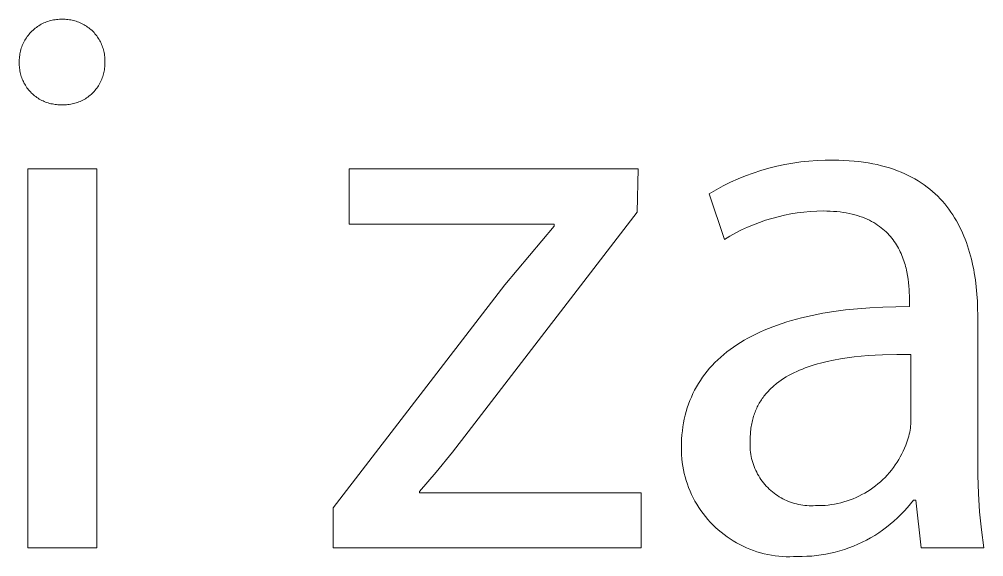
# Model space of a CAD drawing. Header units: millimetres. Extents: x 1434 to 4837, y 1889 to 4267.
# Drawn here: x 3873.33 to 3915.26, y 1946.12 to 1969.5 of the extents above; entities that cross this region are included whole.
import ezdxf

# ---------------------------------------------------------------- set-up
doc = ezdxf.new("R2010")
doc.units = ezdxf.units.MM
doc.header["$MEASUREMENT"] = 0
doc.layers.add('Domyślny', color=7, linetype='Continuous', true_color=0x000000)

msp = doc.modelspace()

# ---------------------------------------------------------------- linework, layer by layer
at = {"layer": 'Domyślny', "color": 18, "lineweight": 15, "true_color": 0x000000}
for p, q in [((3874.121, 1969.182), (3874.174, 1969.216)), ((3874.174, 1969.216), (3874.228, 1969.249)), ((3874.228, 1969.249), (3874.283, 1969.28)), ((3874.283, 1969.28), (3874.339, 1969.309)), ((3874.339, 1969.309), (3874.397, 1969.336)), ((3874.397, 1969.336), (3874.455, 1969.361)), ((3874.455, 1969.361), (3874.514, 1969.384)), ((3874.514, 1969.384), (3874.573, 1969.405)), ((3874.573, 1969.405), (3874.634, 1969.424)), ((3874.634, 1969.424), (3874.695, 1969.44)), ((3874.695, 1969.44), (3874.756, 1969.455)), ((3874.756, 1969.455), (3874.818, 1969.467)), ((3874.818, 1969.467), (3874.881, 1969.477)), ((3874.881, 1969.477), (3874.943, 1969.485)), ((3874.943, 1969.485), (3875.006, 1969.491)), ((3875.006, 1969.491), (3875.069, 1969.495)), ((3875.069, 1969.495), (3875.133, 1969.497)), ((3875.133, 1969.497), (3875.196, 1969.496)), ((3875.196, 1969.496), (3875.258, 1969.497)), ((3875.258, 1969.497), (3875.319, 1969.495)), ((3875.319, 1969.495), (3875.381, 1969.492)), ((3875.381, 1969.492), (3875.442, 1969.486)), ((3875.442, 1969.486), (3875.503, 1969.479)), ((3875.503, 1969.479), (3875.564, 1969.469)), ((3875.564, 1969.469), (3875.625, 1969.457)), ((3875.625, 1969.457), (3875.685, 1969.443)), ((3875.685, 1969.443), (3875.745, 1969.427)), ((3875.745, 1969.427), (3875.804, 1969.409)), ((3875.804, 1969.409), (3875.862, 1969.389)), ((3875.862, 1969.389), (3875.92, 1969.367)), ((3875.92, 1969.367), (3875.976, 1969.343)), ((3875.976, 1969.343), (3876.032, 1969.318)), ((3876.032, 1969.318), (3876.087, 1969.29)), ((3876.087, 1969.29), (3876.142, 1969.26)), ((3876.142, 1969.26), (3876.195, 1969.229)), ((3876.195, 1969.229), (3876.246, 1969.195)), ((3873.67, 1968.743), (3873.708, 1968.794)), ((3873.708, 1968.794), (3873.748, 1968.843)), ((3873.748, 1968.843), (3873.789, 1968.891)), ((3873.789, 1968.891), (3873.832, 1968.937)), ((3873.832, 1968.937), (3873.876, 1968.982)), ((3873.876, 1968.982), (3873.923, 1969.025)), ((3873.923, 1969.025), (3873.97, 1969.067)), ((3873.97, 1969.067), (3874.019, 1969.107)), ((3874.019, 1969.107), (3874.069, 1969.145)), ((3874.069, 1969.145), (3874.121, 1969.182)), ((3876.246, 1969.195), (3876.297, 1969.16)), ((3876.297, 1969.16), (3876.347, 1969.123)), ((3876.347, 1969.123), (3876.395, 1969.085)), ((3876.395, 1969.085), (3876.442, 1969.045)), ((3876.442, 1969.045), (3876.487, 1969.003)), ((3876.487, 1969.003), (3876.531, 1968.96)), ((3876.531, 1968.96), (3876.574, 1968.915)), ((3876.574, 1968.915), (3876.614, 1968.869)), ((3876.614, 1968.869), (3876.654, 1968.821)), ((3876.654, 1968.821), (3876.691, 1968.772)), ((3873.457, 1968.357), (3873.481, 1968.415)), ((3873.481, 1968.415), (3873.508, 1968.472)), ((3873.508, 1968.472), (3873.536, 1968.529)), ((3873.536, 1968.529), (3873.567, 1968.584)), ((3873.567, 1968.584), (3873.599, 1968.638)), ((3873.599, 1968.638), (3873.634, 1968.691)), ((3873.634, 1968.691), (3873.67, 1968.743)), ((3876.691, 1968.772), (3876.727, 1968.722)), ((3876.727, 1968.722), (3876.761, 1968.671)), ((3876.761, 1968.671), (3876.794, 1968.618)), ((3876.794, 1968.618), (3876.824, 1968.565)), ((3876.824, 1968.565), (3876.853, 1968.51)), ((3876.853, 1968.51), (3876.88, 1968.454)), ((3876.88, 1968.454), (3876.905, 1968.398)), ((3876.905, 1968.398), (3876.928, 1968.341)), ((3873.343, 1967.93), (3873.353, 1967.993)), ((3873.353, 1967.993), (3873.365, 1968.055)), ((3873.365, 1968.055), (3873.379, 1968.116)), ((3873.379, 1968.116), (3873.395, 1968.177)), ((3873.395, 1968.177), (3873.413, 1968.238)), ((3873.413, 1968.238), (3873.434, 1968.298)), ((3873.434, 1968.298), (3873.457, 1968.357)), ((3876.928, 1968.341), (3876.949, 1968.283)), ((3876.949, 1968.283), (3876.968, 1968.224)), ((3876.968, 1968.224), (3876.985, 1968.165)), ((3876.985, 1968.165), (3876.999, 1968.105)), ((3876.999, 1968.105), (3877.012, 1968.045)), ((3877.012, 1968.045), (3877.023, 1967.984)), ((3877.023, 1967.984), (3877.032, 1967.923)), ((3873.325, 1967.678), (3873.326, 1967.741)), ((3873.326, 1967.615), (3873.325, 1967.678)), ((3873.325, 1967.554), (3873.326, 1967.615)), ((3873.326, 1967.492), (3873.325, 1967.554)), ((3873.326, 1967.741), (3873.329, 1967.804)), ((3873.329, 1967.804), (3873.335, 1967.867)), ((3873.335, 1967.867), (3873.343, 1967.93)), ((3877.032, 1967.923), (3877.038, 1967.861)), ((3877.038, 1967.861), (3877.042, 1967.8)), ((3877.042, 1967.8), (3877.045, 1967.738)), ((3877.044, 1967.553), (3877.042, 1967.49)), ((3877.045, 1967.676), (3877.043, 1967.615)), ((3877.043, 1967.615), (3877.044, 1967.553)), ((3877.045, 1967.738), (3877.045, 1967.676)), ((3873.33, 1967.431), (3873.326, 1967.492)), ((3873.335, 1967.37), (3873.33, 1967.431)), ((3873.343, 1967.31), (3873.335, 1967.37)), ((3873.352, 1967.249), (3873.343, 1967.31)), ((3873.364, 1967.189), (3873.352, 1967.249)), ((3873.378, 1967.13), (3873.364, 1967.189)), ((3873.393, 1967.071), (3873.378, 1967.13)), ((3876.988, 1967.121), (3876.972, 1967.061)), ((3877.003, 1967.182), (3876.988, 1967.121)), ((3877.015, 1967.243), (3877.003, 1967.182)), ((3877.025, 1967.304), (3877.015, 1967.243)), ((3877.033, 1967.366), (3877.025, 1967.304)), ((3877.039, 1967.428), (3877.033, 1967.366)), ((3877.042, 1967.49), (3877.039, 1967.428)), ((3873.411, 1967.012), (3873.393, 1967.071)), ((3873.431, 1966.954), (3873.411, 1967.012)), ((3873.453, 1966.897), (3873.431, 1966.954)), ((3873.476, 1966.841), (3873.453, 1966.897)), ((3873.502, 1966.785), (3873.476, 1966.841)), ((3873.529, 1966.73), (3873.502, 1966.785)), ((3873.559, 1966.677), (3873.529, 1966.73)), ((3876.831, 1966.716), (3876.8, 1966.662)), ((3876.859, 1966.772), (3876.831, 1966.716)), ((3876.886, 1966.828), (3876.859, 1966.772)), ((3876.91, 1966.885), (3876.886, 1966.828)), ((3876.933, 1966.943), (3876.91, 1966.885)), ((3876.953, 1967.002), (3876.933, 1966.943)), ((3876.972, 1967.061), (3876.953, 1967.002)), ((3873.59, 1966.624), (3873.559, 1966.677)), ((3873.623, 1966.573), (3873.59, 1966.624)), ((3873.658, 1966.522), (3873.623, 1966.573)), ((3873.694, 1966.473), (3873.658, 1966.522)), ((3873.732, 1966.425), (3873.694, 1966.473)), ((3873.772, 1966.379), (3873.732, 1966.425)), ((3873.813, 1966.334), (3873.772, 1966.379)), ((3873.856, 1966.29), (3873.813, 1966.334)), ((3873.9, 1966.248), (3873.856, 1966.29)), ((3876.493, 1966.272), (3876.447, 1966.23)), ((3876.537, 1966.316), (3876.493, 1966.272)), ((3876.58, 1966.361), (3876.537, 1966.316)), ((3876.621, 1966.408), (3876.58, 1966.361)), ((3876.66, 1966.456), (3876.621, 1966.408)), ((3876.698, 1966.506), (3876.66, 1966.456)), ((3876.734, 1966.557), (3876.698, 1966.506)), ((3876.768, 1966.609), (3876.734, 1966.557)), ((3876.8, 1966.662), (3876.768, 1966.609)), ((3873.946, 1966.207), (3873.9, 1966.248)), ((3873.993, 1966.168), (3873.946, 1966.207)), ((3874.042, 1966.131), (3873.993, 1966.168)), ((3874.091, 1966.095), (3874.042, 1966.131)), ((3874.142, 1966.061), (3874.091, 1966.095)), ((3874.194, 1966.029), (3874.142, 1966.061)), ((3874.247, 1965.999), (3874.194, 1966.029)), ((3874.302, 1965.97), (3874.247, 1965.999)), ((3874.357, 1965.944), (3874.302, 1965.97)), ((3874.413, 1965.919), (3874.357, 1965.944)), ((3874.469, 1965.896), (3874.413, 1965.919)), ((3874.527, 1965.875), (3874.469, 1965.896)), ((3874.585, 1965.856), (3874.527, 1965.875)), ((3874.644, 1965.84), (3874.585, 1965.856)), ((3875.804, 1965.861), (3875.744, 1965.843)), ((3875.863, 1965.881), (3875.804, 1965.861)), ((3875.921, 1965.903), (3875.863, 1965.881)), ((3875.978, 1965.927), (3875.921, 1965.903)), ((3876.035, 1965.953), (3875.978, 1965.927)), ((3876.09, 1965.981), (3876.035, 1965.953)), ((3876.145, 1966.011), (3876.09, 1965.981)), ((3876.198, 1966.043), (3876.145, 1966.011)), ((3876.251, 1966.077), (3876.198, 1966.043)), ((3876.302, 1966.113), (3876.251, 1966.077)), ((3876.352, 1966.15), (3876.302, 1966.113)), ((3876.4, 1966.189), (3876.352, 1966.15)), ((3876.447, 1966.23), (3876.4, 1966.189)), ((3874.703, 1965.825), (3874.644, 1965.84)), ((3874.763, 1965.812), (3874.703, 1965.825)), ((3874.823, 1965.801), (3874.763, 1965.812)), ((3874.884, 1965.793), (3874.823, 1965.801)), ((3874.945, 1965.786), (3874.884, 1965.793)), ((3875.006, 1965.782), (3874.945, 1965.786)), ((3875.067, 1965.779), (3875.006, 1965.782)), ((3875.128, 1965.779), (3875.067, 1965.779)), ((3875.19, 1965.776), (3875.128, 1965.779)), ((3875.252, 1965.775), (3875.19, 1965.776)), ((3875.315, 1965.776), (3875.252, 1965.775)), ((3875.377, 1965.779), (3875.315, 1965.776)), ((3875.439, 1965.784), (3875.377, 1965.779)), ((3875.501, 1965.791), (3875.439, 1965.784)), ((3875.562, 1965.801), (3875.501, 1965.791)), ((3875.623, 1965.813), (3875.562, 1965.801)), ((3875.684, 1965.827), (3875.623, 1965.813)), ((3875.744, 1965.843), (3875.684, 1965.827)), ((3907.658, 1963.328), (3908.012, 1963.353)), ((3908.012, 1963.353), (3908.366, 1963.367)), ((3908.366, 1963.367), (3908.72, 1963.368)), ((3908.72, 1963.368), (3908.954, 1963.365)), ((3908.954, 1963.365), (3909.181, 1963.358)), ((3909.181, 1963.358), (3909.403, 1963.345)), ((3909.403, 1963.345), (3909.62, 1963.328)), ((3873.7, 1962.992), (3876.692, 1962.992)), ((3873.7, 1946.504), (3873.7, 1962.992)), ((3876.692, 1962.992), (3876.692, 1946.504)), ((3887.669, 1960.581), (3887.669, 1962.995)), ((3887.669, 1962.995), (3900.235, 1962.995)), ((3900.235, 1962.995), (3900.19, 1961.114)), ((3905.238, 1962.807), (3905.575, 1962.917)), ((3905.575, 1962.917), (3905.915, 1963.016)), ((3905.915, 1963.016), (3906.259, 1963.102)), ((3906.259, 1963.102), (3906.606, 1963.177)), ((3906.606, 1963.177), (3906.955, 1963.239)), ((3906.955, 1963.239), (3907.306, 1963.29)), ((3907.306, 1963.29), (3907.658, 1963.328)), ((3909.62, 1963.328), (3909.832, 1963.306)), ((3909.832, 1963.306), (3910.038, 1963.28)), ((3910.038, 1963.28), (3910.239, 1963.249)), ((3910.239, 1963.249), (3910.435, 1963.213)), ((3910.435, 1963.213), (3910.626, 1963.173)), ((3910.626, 1963.173), (3910.811, 1963.129)), ((3910.811, 1963.129), (3910.992, 1963.081)), ((3910.992, 1963.081), (3911.168, 1963.028)), ((3911.168, 1963.028), (3911.339, 1962.971)), ((3911.339, 1962.971), (3911.505, 1962.911)), ((3904.253, 1962.407), (3904.577, 1962.552)), ((3904.577, 1962.552), (3904.905, 1962.685)), ((3904.905, 1962.685), (3905.238, 1962.807)), ((3911.505, 1962.911), (3911.667, 1962.846)), ((3911.667, 1962.846), (3911.824, 1962.778)), ((3911.824, 1962.778), (3911.976, 1962.706)), ((3911.976, 1962.706), (3912.124, 1962.63)), ((3912.124, 1962.63), (3912.267, 1962.551)), ((3912.267, 1962.551), (3912.406, 1962.468)), ((3903.315, 1961.906), (3903.622, 1962.084)), ((3903.622, 1962.084), (3903.935, 1962.251)), ((3903.935, 1962.251), (3904.253, 1962.407)), ((3912.406, 1962.468), (3912.54, 1962.382)), ((3912.54, 1962.382), (3912.67, 1962.292)), ((3912.67, 1962.292), (3912.796, 1962.199)), ((3912.796, 1962.199), (3912.918, 1962.103)), ((3912.918, 1962.103), (3913.035, 1962.004)), ((3903.984, 1959.923), (3903.315, 1961.906)), ((3913.035, 1962.004), (3913.149, 1961.902)), ((3913.149, 1961.902), (3913.258, 1961.797)), ((3913.258, 1961.797), (3913.363, 1961.69)), ((3913.363, 1961.69), (3913.465, 1961.579)), ((3913.465, 1961.579), (3913.562, 1961.466)), ((3913.562, 1961.466), (3913.656, 1961.35)), ((3913.656, 1961.35), (3913.746, 1961.232)), ((3900.19, 1961.114), (3892.847, 1951.55)), ((3906.046, 1960.837), (3905.775, 1960.754)), ((3906.319, 1960.91), (3906.046, 1960.837)), ((3906.594, 1960.975), (3906.319, 1960.91)), ((3906.872, 1961.029), (3906.594, 1960.975)), ((3907.151, 1961.074), (3906.872, 1961.029)), ((3907.432, 1961.11), (3907.151, 1961.074)), ((3907.713, 1961.135), (3907.432, 1961.11)), ((3907.996, 1961.152), (3907.713, 1961.135)), ((3908.279, 1961.158), (3907.996, 1961.152)), ((3908.435, 1961.156), (3908.279, 1961.158)), ((3908.586, 1961.151), (3908.435, 1961.156)), ((3908.734, 1961.142), (3908.586, 1961.151)), ((3908.877, 1961.13), (3908.734, 1961.142)), ((3909.016, 1961.115), (3908.877, 1961.13)), ((3909.151, 1961.096), (3909.016, 1961.115)), ((3909.282, 1961.074), (3909.151, 1961.096)), ((3909.409, 1961.05), (3909.282, 1961.074)), ((3909.532, 1961.022), (3909.409, 1961.05)), ((3909.651, 1960.992), (3909.532, 1961.022)), ((3909.767, 1960.958), (3909.651, 1960.992)), ((3909.879, 1960.922), (3909.767, 1960.958)), ((3909.987, 1960.884), (3909.879, 1960.922)), ((3910.091, 1960.842), (3909.987, 1960.884)), ((3910.192, 1960.799), (3910.091, 1960.842)), ((3913.746, 1961.232), (3913.832, 1961.111)), ((3913.832, 1961.111), (3913.915, 1960.988)), ((3913.915, 1960.988), (3913.994, 1960.863)), ((3913.994, 1960.863), (3914.07, 1960.735)), ((3896.587, 1960.581), (3887.669, 1960.581)), ((3894.434, 1957.941), (3896.587, 1960.502)), ((3896.587, 1960.502), (3896.587, 1960.581)), ((3904.983, 1960.451), (3904.727, 1960.332)), ((3905.244, 1960.561), (3904.983, 1960.451)), ((3905.508, 1960.662), (3905.244, 1960.561)), ((3905.775, 1960.754), (3905.508, 1960.662)), ((3910.289, 1960.753), (3910.192, 1960.799)), ((3910.383, 1960.704), (3910.289, 1960.753)), ((3910.474, 1960.654), (3910.383, 1960.704)), ((3910.561, 1960.601), (3910.474, 1960.654)), ((3910.645, 1960.546), (3910.561, 1960.601)), ((3910.726, 1960.49), (3910.645, 1960.546)), ((3910.803, 1960.431), (3910.726, 1960.49)), ((3910.878, 1960.37), (3910.803, 1960.431)), ((3914.07, 1960.735), (3914.142, 1960.606)), ((3914.142, 1960.606), (3914.211, 1960.474)), ((3914.211, 1960.474), (3914.276, 1960.34)), ((3904.227, 1960.068), (3903.984, 1959.923)), ((3904.475, 1960.204), (3904.227, 1960.068)), ((3904.727, 1960.332), (3904.475, 1960.204)), ((3910.949, 1960.308), (3910.878, 1960.37)), ((3911.018, 1960.245), (3910.949, 1960.308)), ((3911.083, 1960.179), (3911.018, 1960.245)), ((3911.146, 1960.112), (3911.083, 1960.179)), ((3911.206, 1960.044), (3911.146, 1960.112)), ((3911.264, 1959.974), (3911.206, 1960.044)), ((3914.276, 1960.34), (3914.338, 1960.205)), ((3914.338, 1960.205), (3914.397, 1960.068)), ((3914.397, 1960.068), (3914.453, 1959.929)), ((3911.318, 1959.904), (3911.264, 1959.974)), ((3911.371, 1959.832), (3911.318, 1959.904)), ((3911.42, 1959.759), (3911.371, 1959.832)), ((3911.467, 1959.685), (3911.42, 1959.759)), ((3911.512, 1959.61), (3911.467, 1959.685)), ((3911.554, 1959.534), (3911.512, 1959.61)), ((3914.453, 1959.929), (3914.506, 1959.789)), ((3914.506, 1959.789), (3914.556, 1959.647)), ((3914.556, 1959.647), (3914.602, 1959.503)), ((3911.594, 1959.457), (3911.554, 1959.534)), ((3911.632, 1959.38), (3911.594, 1959.457)), ((3911.668, 1959.302), (3911.632, 1959.38)), ((3911.701, 1959.224), (3911.668, 1959.302)), ((3911.733, 1959.145), (3911.701, 1959.224)), ((3911.762, 1959.066), (3911.733, 1959.145)), ((3914.602, 1959.503), (3914.646, 1959.359)), ((3914.646, 1959.359), (3914.687, 1959.212)), ((3914.687, 1959.212), (3914.725, 1959.065)), ((3911.79, 1958.987), (3911.762, 1959.066)), ((3911.816, 1958.907), (3911.79, 1958.987)), ((3911.839, 1958.828), (3911.816, 1958.907)), ((3911.862, 1958.748), (3911.839, 1958.828)), ((3911.882, 1958.668), (3911.862, 1958.748)), ((3914.725, 1959.065), (3914.76, 1958.917)), ((3914.76, 1958.917), (3914.793, 1958.768)), ((3914.793, 1958.768), (3914.823, 1958.617)), ((3911.901, 1958.589), (3911.882, 1958.668)), ((3911.918, 1958.51), (3911.901, 1958.589)), ((3911.948, 1958.352), (3911.918, 1958.51)), ((3911.972, 1958.197), (3911.948, 1958.352)), ((3914.823, 1958.617), (3914.85, 1958.466)), ((3914.85, 1958.466), (3914.897, 1958.161)), ((3886.977, 1948.241), (3894.434, 1957.941)), ((3911.992, 1958.044), (3911.972, 1958.197)), ((3912.007, 1957.894), (3911.992, 1958.044)), ((3912.017, 1957.748), (3912.007, 1957.894)), ((3914.897, 1958.161), (3914.935, 1957.854)), ((3912.024, 1957.606), (3912.017, 1957.748)), ((3912.028, 1957.47), (3912.024, 1957.606)), ((3912.029, 1957.339), (3912.028, 1957.47)), ((3914.935, 1957.854), (3914.963, 1957.545)), ((3914.963, 1957.545), (3914.983, 1957.235)), ((3912.029, 1956.999), (3912.029, 1957.339)), ((3914.983, 1957.235), (3914.994, 1956.925)), ((3907.793, 1956.615), (3908.263, 1956.707)), ((3908.263, 1956.707), (3908.749, 1956.787)), ((3908.749, 1956.787), (3909.254, 1956.854)), ((3909.254, 1956.854), (3909.775, 1956.909)), ((3909.775, 1956.909), (3910.313, 1956.951)), ((3910.313, 1956.951), (3910.868, 1956.98)), ((3910.868, 1956.98), (3911.441, 1956.996)), ((3911.441, 1956.996), (3912.029, 1956.999)), ((3914.994, 1956.925), (3914.998, 1956.614)), ((3906.29, 1956.195), (3906.492, 1956.265)), ((3906.492, 1956.265), (3906.697, 1956.331)), ((3906.697, 1956.331), (3906.908, 1956.394)), ((3906.908, 1956.394), (3907.122, 1956.454)), ((3907.122, 1956.454), (3907.342, 1956.511)), ((3907.342, 1956.511), (3907.793, 1956.615)), ((3914.998, 1956.614), (3914.998, 1950.45)), ((3905.178, 1955.718), (3905.352, 1955.805)), ((3905.352, 1955.805), (3905.53, 1955.889)), ((3905.53, 1955.889), (3905.713, 1955.97)), ((3905.713, 1955.97), (3905.901, 1956.048)), ((3905.901, 1956.048), (3906.093, 1956.123)), ((3906.093, 1956.123), (3906.29, 1956.195)), ((3904.528, 1955.339), (3904.684, 1955.438)), ((3904.684, 1955.438), (3904.844, 1955.534)), ((3904.844, 1955.534), (3905.008, 1955.627)), ((3905.008, 1955.627), (3905.178, 1955.718)), ((3903.953, 1954.915), (3904.09, 1955.025)), ((3904.09, 1955.025), (3904.231, 1955.133)), ((3904.231, 1955.133), (3904.377, 1955.238)), ((3904.377, 1955.238), (3904.528, 1955.339)), ((3903.455, 1954.443), (3903.572, 1954.565)), ((3903.572, 1954.565), (3903.694, 1954.685)), ((3903.694, 1954.685), (3903.822, 1954.801)), ((3903.822, 1954.801), (3903.953, 1954.915)), ((3908.166, 1954.545), (3908.029, 1954.507)), ((3908.446, 1954.614), (3908.166, 1954.545)), ((3908.732, 1954.675), (3908.446, 1954.614)), ((3909.025, 1954.729), (3908.732, 1954.675)), ((3909.322, 1954.775), (3909.025, 1954.729)), ((3909.623, 1954.813), (3909.322, 1954.775)), ((3909.928, 1954.846), (3909.623, 1954.813)), ((3910.236, 1954.871), (3909.928, 1954.846)), ((3910.546, 1954.891), (3910.236, 1954.871)), ((3910.857, 1954.906), (3910.546, 1954.891)), ((3911.479, 1954.919), (3910.857, 1954.906)), ((3912.097, 1954.914), (3911.479, 1954.919)), ((3912.097, 1952.059), (3912.097, 1954.914)), ((3903.131, 1954.06), (3903.234, 1954.191)), ((3903.234, 1954.191), (3903.342, 1954.318)), ((3903.342, 1954.318), (3903.455, 1954.443)), ((3907.008, 1954.124), (3906.892, 1954.065)), ((3907.127, 1954.18), (3907.008, 1954.124)), ((3907.249, 1954.234), (3907.127, 1954.18)), ((3907.373, 1954.285), (3907.249, 1954.234)), ((3907.5, 1954.334), (3907.373, 1954.285)), ((3907.629, 1954.381), (3907.5, 1954.334)), ((3907.76, 1954.425), (3907.629, 1954.381)), ((3907.894, 1954.468), (3907.76, 1954.425)), ((3908.029, 1954.507), (3907.894, 1954.468)), ((3902.851, 1953.651), (3902.94, 1953.79)), ((3902.94, 1953.79), (3903.033, 1953.927)), ((3903.033, 1953.927), (3903.131, 1954.06)), ((3906.353, 1953.731), (3906.254, 1953.656)), ((3906.454, 1953.804), (3906.353, 1953.731)), ((3906.559, 1953.873), (3906.454, 1953.804)), ((3906.667, 1953.94), (3906.559, 1953.873)), ((3906.778, 1954.004), (3906.667, 1953.94)), ((3906.892, 1954.065), (3906.778, 1954.004)), ((3902.616, 1953.218), (3902.689, 1953.365)), ((3902.689, 1953.365), (3902.768, 1953.51)), ((3902.768, 1953.51), (3902.851, 1953.651)), ((3905.854, 1953.283), (3905.814, 1953.238)), ((3905.895, 1953.328), (3905.854, 1953.283)), ((3905.937, 1953.371), (3905.895, 1953.328)), ((3905.98, 1953.414), (3905.937, 1953.371)), ((3906.023, 1953.457), (3905.98, 1953.414)), ((3906.068, 1953.498), (3906.023, 1953.457)), ((3906.113, 1953.539), (3906.068, 1953.498)), ((3906.159, 1953.579), (3906.113, 1953.539)), ((3906.206, 1953.618), (3906.159, 1953.579)), ((3906.254, 1953.656), (3906.206, 1953.618)), ((3902.425, 1952.759), (3902.483, 1952.915)), ((3902.483, 1952.915), (3902.547, 1953.067)), ((3902.547, 1953.067), (3902.616, 1953.218)), ((3905.563, 1952.9), (3905.531, 1952.849)), ((3905.596, 1952.951), (3905.563, 1952.9)), ((3905.63, 1953.001), (3905.596, 1952.951)), ((3905.665, 1953.05), (3905.63, 1953.001)), ((3905.701, 1953.098), (3905.665, 1953.05)), ((3905.738, 1953.146), (3905.701, 1953.098)), ((3905.776, 1953.192), (3905.738, 1953.146)), ((3905.814, 1953.238), (3905.776, 1953.192)), ((3902.279, 1952.276), (3902.323, 1952.44)), ((3902.323, 1952.44), (3902.371, 1952.601)), ((3902.371, 1952.601), (3902.425, 1952.759)), ((3905.338, 1952.465), (3905.315, 1952.407)), ((3905.362, 1952.523), (3905.338, 1952.465)), ((3905.387, 1952.579), (3905.362, 1952.523)), ((3905.414, 1952.635), (3905.387, 1952.579)), ((3905.442, 1952.689), (3905.414, 1952.635)), ((3905.47, 1952.743), (3905.442, 1952.689)), ((3905.5, 1952.796), (3905.47, 1952.743)), ((3905.531, 1952.849), (3905.5, 1952.796)), ((3902.207, 1951.94), (3902.24, 1952.109)), ((3902.24, 1952.109), (3902.279, 1952.276)), ((3905.2, 1952.04), (3905.185, 1951.976)), ((3905.216, 1952.104), (3905.2, 1952.04)), ((3905.234, 1952.166), (3905.216, 1952.104)), ((3905.252, 1952.228), (3905.234, 1952.166)), ((3905.272, 1952.288), (3905.252, 1952.228)), ((3905.293, 1952.348), (3905.272, 1952.288)), ((3905.315, 1952.407), (3905.293, 1952.348)), ((3912.095, 1951.97), (3912.097, 1952.059)), ((3902.155, 1951.594), (3902.179, 1951.768)), ((3902.179, 1951.768), (3902.207, 1951.94)), ((3905.13, 1951.641), (3905.122, 1951.572)), ((3905.138, 1951.71), (3905.13, 1951.641)), ((3905.148, 1951.778), (3905.138, 1951.71)), ((3905.159, 1951.845), (3905.148, 1951.778)), ((3905.172, 1951.911), (3905.159, 1951.845)), ((3905.185, 1951.976), (3905.172, 1951.911)), ((3912.04, 1951.531), (3912.056, 1951.618)), ((3912.056, 1951.618), (3912.07, 1951.706)), ((3912.07, 1951.706), (3912.081, 1951.794)), ((3912.081, 1951.794), (3912.089, 1951.882)), ((3912.089, 1951.882), (3912.095, 1951.97)), ((3892.847, 1951.55), (3892.163, 1950.667)), ((3902.117, 1951.054), (3902.124, 1951.237)), ((3902.124, 1951.237), (3902.137, 1951.416)), ((3902.137, 1951.416), (3902.155, 1951.594)), ((3905.106, 1951.209), (3905.1, 1951.118)), ((3905.108, 1951.357), (3905.106, 1951.283)), ((3905.106, 1951.283), (3905.106, 1951.209)), ((3905.112, 1951.429), (3905.108, 1951.357)), ((3905.116, 1951.501), (3905.112, 1951.429)), ((3905.122, 1951.572), (3905.116, 1951.501)), ((3911.916, 1951.107), (3911.946, 1951.19)), ((3911.946, 1951.19), (3911.974, 1951.274)), ((3911.974, 1951.274), (3911.998, 1951.359)), ((3911.998, 1951.359), (3912.02, 1951.445)), ((3912.02, 1951.445), (3912.04, 1951.531)), ((3902.114, 1950.869), (3902.117, 1951.054)), ((3902.115, 1950.707), (3902.114, 1950.869)), ((3905.1, 1951.118), (3905.098, 1951.026)), ((3905.098, 1951.026), (3905.098, 1950.935)), ((3905.098, 1950.935), (3905.102, 1950.844)), ((3905.102, 1950.844), (3905.109, 1950.752)), ((3911.759, 1950.717), (3911.816, 1950.845)), ((3911.816, 1950.845), (3911.868, 1950.975)), ((3911.868, 1950.975), (3911.916, 1951.107)), ((3892.163, 1950.667), (3891.456, 1949.802)), ((3902.122, 1950.545), (3902.115, 1950.707)), ((3902.134, 1950.384), (3902.122, 1950.545)), ((3902.152, 1950.223), (3902.134, 1950.384)), ((3905.109, 1950.752), (3905.119, 1950.662)), ((3905.119, 1950.662), (3905.132, 1950.571)), ((3905.132, 1950.571), (3905.149, 1950.481)), ((3905.149, 1950.481), (3905.168, 1950.392)), ((3905.168, 1950.392), (3905.19, 1950.303)), ((3911.489, 1950.227), (3911.563, 1950.346)), ((3911.563, 1950.346), (3911.633, 1950.468)), ((3911.633, 1950.468), (3911.698, 1950.591)), ((3911.698, 1950.591), (3911.759, 1950.717)), ((3914.998, 1950.45), (3914.999, 1949.658)), ((3902.175, 1950.062), (3902.152, 1950.223)), ((3902.204, 1949.903), (3902.175, 1950.062)), ((3905.19, 1950.303), (3905.216, 1950.215)), ((3905.216, 1950.215), (3905.244, 1950.129)), ((3905.244, 1950.129), (3905.276, 1950.043)), ((3905.276, 1950.043), (3905.31, 1949.958)), ((3905.31, 1949.958), (3905.347, 1949.875)), ((3911.245, 1949.886), (3911.33, 1949.996)), ((3911.33, 1949.996), (3911.412, 1950.11)), ((3911.412, 1950.11), (3911.489, 1950.227)), ((3891.456, 1949.802), (3890.728, 1948.955)), ((3902.238, 1949.745), (3902.204, 1949.903)), ((3902.278, 1949.588), (3902.238, 1949.745)), ((3902.323, 1949.432), (3902.278, 1949.588)), ((3905.347, 1949.875), (3905.387, 1949.792)), ((3905.387, 1949.792), (3905.43, 1949.712)), ((3905.43, 1949.712), (3905.476, 1949.632)), ((3905.476, 1949.632), (3905.524, 1949.555)), ((3905.524, 1949.555), (3905.575, 1949.479)), ((3910.867, 1949.473), (3910.967, 1949.571)), ((3910.967, 1949.571), (3911.063, 1949.673)), ((3911.063, 1949.673), (3911.156, 1949.778)), ((3911.156, 1949.778), (3911.245, 1949.886)), ((3914.999, 1949.658), (3915.026, 1948.868)), ((3902.374, 1949.278), (3902.323, 1949.432)), ((3902.43, 1949.126), (3902.374, 1949.278)), ((3902.491, 1948.976), (3902.43, 1949.126)), ((3905.575, 1949.479), (3905.628, 1949.405)), ((3905.628, 1949.405), (3905.684, 1949.333)), ((3905.684, 1949.333), (3905.743, 1949.262)), ((3905.743, 1949.262), (3905.804, 1949.194)), ((3905.804, 1949.194), (3905.867, 1949.128)), ((3905.867, 1949.128), (3905.932, 1949.064)), ((3910.321, 1949.035), (3910.436, 1949.115)), ((3910.436, 1949.115), (3910.548, 1949.199)), ((3910.548, 1949.199), (3910.658, 1949.287)), ((3910.658, 1949.287), (3910.764, 1949.378)), ((3910.764, 1949.378), (3910.867, 1949.473)), ((3890.728, 1948.955), (3890.728, 1948.898)), ((3890.728, 1948.898), (3900.371, 1948.898)), ((3900.371, 1948.898), (3900.371, 1946.507)), ((3902.557, 1948.828), (3902.491, 1948.976)), ((3902.628, 1948.683), (3902.557, 1948.828)), ((3902.704, 1948.54), (3902.628, 1948.683)), ((3905.932, 1949.064), (3906, 1949.002)), ((3906, 1949.002), (3906.069, 1948.943)), ((3906.069, 1948.943), (3906.141, 1948.886)), ((3906.141, 1948.886), (3906.214, 1948.832)), ((3906.214, 1948.832), (3906.29, 1948.78)), ((3906.29, 1948.78), (3906.367, 1948.731)), ((3906.367, 1948.731), (3906.445, 1948.684)), ((3906.445, 1948.684), (3906.526, 1948.641)), ((3909.58, 1948.642), (3909.709, 1948.697)), ((3909.709, 1948.697), (3909.836, 1948.756)), ((3909.836, 1948.756), (3909.961, 1948.82)), ((3909.961, 1948.82), (3910.083, 1948.887)), ((3910.083, 1948.887), (3910.203, 1948.959)), ((3910.203, 1948.959), (3910.321, 1949.035)), ((3915.026, 1948.868), (3915.078, 1948.078)), ((3886.977, 1946.507), (3886.977, 1948.241)), ((3902.785, 1948.399), (3902.704, 1948.54)), ((3902.871, 1948.262), (3902.785, 1948.399)), ((3902.961, 1948.128), (3902.871, 1948.262)), ((3906.526, 1948.641), (3906.607, 1948.6)), ((3906.607, 1948.6), (3906.69, 1948.561)), ((3906.69, 1948.561), (3906.775, 1948.526)), ((3906.775, 1948.526), (3906.86, 1948.494)), ((3906.86, 1948.494), (3906.947, 1948.464)), ((3906.947, 1948.464), (3907.034, 1948.438)), ((3907.034, 1948.438), (3907.122, 1948.414)), ((3907.122, 1948.414), (3907.211, 1948.394)), ((3907.211, 1948.394), (3907.301, 1948.376)), ((3907.301, 1948.376), (3907.391, 1948.362)), ((3907.391, 1948.362), (3907.482, 1948.351)), ((3907.482, 1948.351), (3907.573, 1948.343)), ((3907.573, 1948.343), (3907.664, 1948.338)), ((3907.664, 1948.338), (3907.756, 1948.336)), ((3907.756, 1948.336), (3907.847, 1948.338)), ((3907.847, 1948.338), (3907.939, 1948.342)), ((3907.939, 1948.342), (3908.079, 1948.341)), ((3908.079, 1948.341), (3908.219, 1948.345)), ((3908.219, 1948.345), (3908.358, 1948.353)), ((3908.358, 1948.353), (3908.498, 1948.367)), ((3908.498, 1948.367), (3908.637, 1948.385)), ((3908.637, 1948.385), (3908.775, 1948.408)), ((3908.775, 1948.408), (3908.912, 1948.435)), ((3908.912, 1948.435), (3909.048, 1948.467)), ((3909.048, 1948.467), (3909.183, 1948.504)), ((3909.183, 1948.504), (3909.317, 1948.546)), ((3909.317, 1948.546), (3909.45, 1948.592)), ((3909.45, 1948.592), (3909.58, 1948.642)), ((3911.938, 1948.257), (3911.799, 1948.102)), ((3912.071, 1948.416), (3911.938, 1948.257)), ((3912.199, 1948.58), (3912.071, 1948.416)), ((3912.301, 1948.58), (3912.199, 1948.58)), ((3912.539, 1946.506), (3912.301, 1948.58)), ((3903.056, 1947.997), (3902.961, 1948.128)), ((3903.156, 1947.869), (3903.056, 1947.997)), ((3903.26, 1947.744), (3903.156, 1947.869)), ((3911.656, 1947.952), (3911.507, 1947.807)), ((3911.799, 1948.102), (3911.656, 1947.952)), ((3915.078, 1948.078), (3915.156, 1947.291)), ((3903.368, 1947.624), (3903.26, 1947.744)), ((3903.48, 1947.507), (3903.368, 1947.624)), ((3903.596, 1947.394), (3903.48, 1947.507)), ((3911.032, 1947.403), (3910.865, 1947.279)), ((3911.195, 1947.532), (3911.032, 1947.403)), ((3911.353, 1947.667), (3911.195, 1947.532)), ((3911.507, 1947.807), (3911.353, 1947.667)), ((3903.716, 1947.285), (3903.596, 1947.394)), ((3903.84, 1947.181), (3903.716, 1947.285)), ((3903.967, 1947.08), (3903.84, 1947.181)), ((3904.097, 1946.984), (3903.967, 1947.08)), ((3904.231, 1946.893), (3904.097, 1946.984)), ((3910.519, 1947.049), (3910.341, 1946.942)), ((3910.694, 1947.161), (3910.519, 1947.049)), ((3910.865, 1947.279), (3910.694, 1947.161)), ((3915.156, 1947.291), (3915.259, 1946.506)), ((3904.368, 1946.806), (3904.231, 1946.893)), ((3904.508, 1946.724), (3904.368, 1946.806)), ((3904.65, 1946.647), (3904.508, 1946.724)), ((3904.795, 1946.575), (3904.65, 1946.647)), ((3904.943, 1946.508), (3904.795, 1946.575)), ((3909.593, 1946.58), (3909.399, 1946.505)), ((3909.784, 1946.661), (3909.593, 1946.58)), ((3909.973, 1946.748), (3909.784, 1946.661)), ((3910.158, 1946.842), (3909.973, 1946.748)), ((3910.341, 1946.942), (3910.158, 1946.842)), ((3876.692, 1946.504), (3873.7, 1946.504)), ((3900.371, 1946.507), (3886.977, 1946.507)), ((3905.092, 1946.446), (3904.943, 1946.508)), ((3905.244, 1946.39), (3905.092, 1946.446)), ((3905.398, 1946.338), (3905.244, 1946.39)), ((3905.553, 1946.292), (3905.398, 1946.338)), ((3905.71, 1946.251), (3905.553, 1946.292)), ((3905.868, 1946.216), (3905.71, 1946.251)), ((3906.027, 1946.186), (3905.868, 1946.216)), ((3906.187, 1946.162), (3906.027, 1946.186)), ((3906.348, 1946.143), (3906.187, 1946.162)), ((3907.78, 1946.151), (3907.572, 1946.138)), ((3907.987, 1946.171), (3907.78, 1946.151)), ((3908.193, 1946.198), (3907.987, 1946.171)), ((3908.398, 1946.232), (3908.193, 1946.198)), ((3908.601, 1946.273), (3908.398, 1946.232)), ((3908.804, 1946.321), (3908.601, 1946.273)), ((3909.004, 1946.376), (3908.804, 1946.321)), ((3909.203, 1946.437), (3909.004, 1946.376)), ((3909.399, 1946.505), (3909.203, 1946.437)), ((3915.259, 1946.506), (3912.539, 1946.506)), ((3906.509, 1946.13), (3906.348, 1946.143)), ((3906.671, 1946.122), (3906.509, 1946.13)), ((3906.833, 1946.12), (3906.671, 1946.122)), ((3906.995, 1946.123), (3906.833, 1946.12)), ((3907.157, 1946.132), (3906.995, 1946.123)), ((3907.365, 1946.131), (3907.157, 1946.132)), ((3907.572, 1946.138), (3907.365, 1946.131))]:
    msp.add_line(p, q, dxfattribs=at)

doc.saveas('drawing.dxf')
